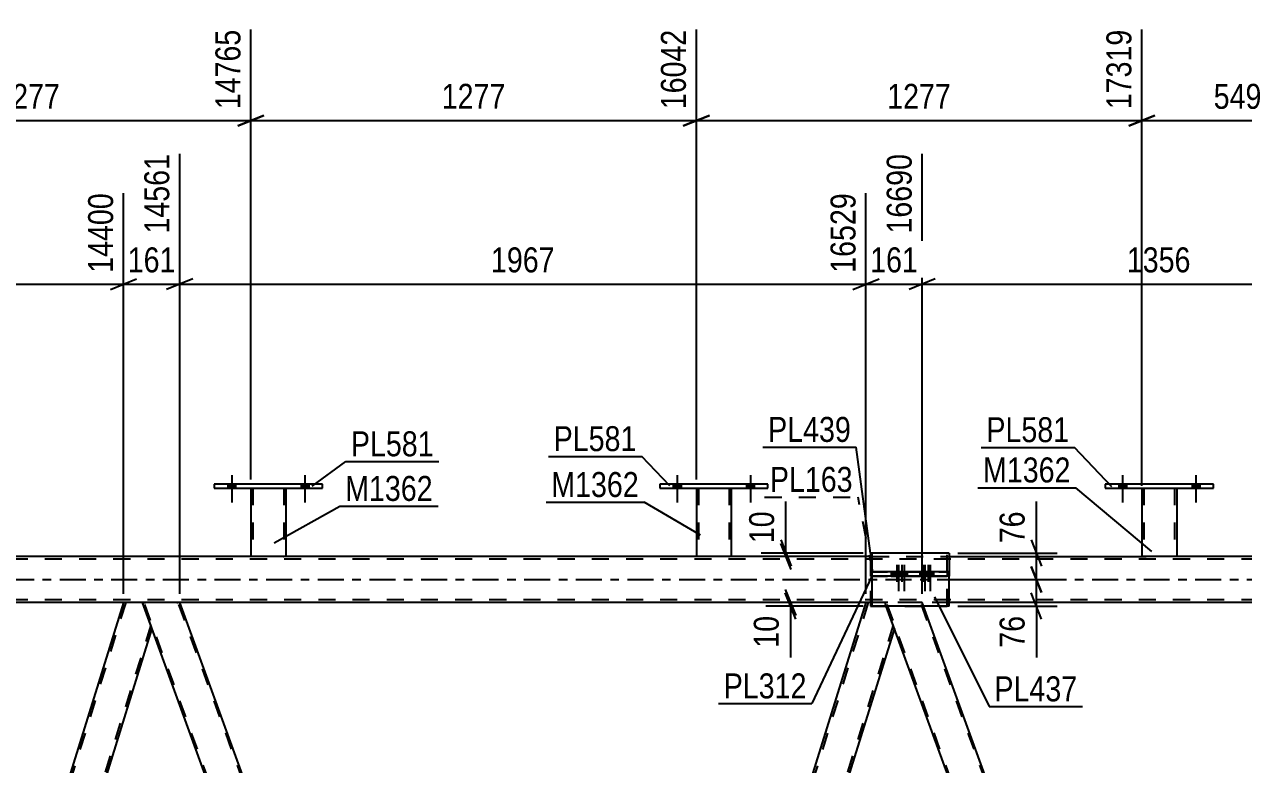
# Model space of a CAD drawing. Header units: millimetres. Extents: x 0 to 841, y 0 to 594.
# Drawn here: x 618.4 to 758.2, y 417.8 to 502.7 of the extents above; entities that cross this region are included whole.
import ezdxf

# ---------------------------------------------------------------- set-up
doc = ezdxf.new("R2010")
doc.units = ezdxf.units.MM
doc.linetypes.add('DXK_LINE_DOT2', pattern=[3.9198, 1.9599, -1.9599])
doc.linetypes.add('DXK_LINE_DOT3', pattern=[5.9187, 2.979, -0.9799, 0.9799, -0.9799])
doc.styles.add('Arial Narrow', font='ARIALN.TTF', dxfattribs={"height": 0.2})

# ---------------------------------------------------------------- blocks, each defined once
blk = doc.blocks.new('Bolt-318888822-3679 - 3653')
at = {"color": 1, "linetype": 'DXK_LINE_DOT2'}
for p, q in [((718.38, 440.68), (718.38, 437.68)), ((718.98, 440.68), (718.98, 437.68)), ((721.4, 440.68), (721.4, 437.68)), ((722, 440.68), (722, 437.68)), ((718.02, 439.88), (718.02, 439.4)), ((718.62, 439.88), (718.62, 439.4)), ((718.74, 439.88), (718.74, 439.4)), ((719.34, 439.88), (719.34, 439.4)), ((721.04, 439.88), (721.04, 439.4)), ((721.64, 439.88), (721.64, 439.4)), ((721.76, 439.88), (721.76, 439.4)), ((722.36, 439.88), (722.36, 439.4))]:
    blk.add_line(p, q, dxfattribs=at)
blk = doc.blocks.new('Part-318888822-3694 - 3653')
at = {"color": 2, "linetype": 'Continuous'}
for p, q in [((715.55, 439.4), (715.55, 439.88)), ((724.4, 439.88), (715.55, 439.88)), ((724.4, 439.4), (715.55, 439.4)), ((718.02, 439.4), (718.02, 439.88)), ((724.4, 439.4), (724.4, 439.88))]:
    blk.add_line(p, q, dxfattribs=at)
blk = doc.blocks.new('Part-318888822-3678 - 3653')
at = {"color": 7, "linetype": 'DXK_LINE_DOT2'}
for p, q in [((715.38, 439.88), (724.16, 439.88)), ((717.76, 439.88), (715.38, 439.88)), ((715.38, 439.88), (715.38, 439.4)), ((715.38, 439.4), (724.16, 439.4)), ((715.38, 439.4), (717.76, 439.4)), ((724.16, 439.88), (717.76, 439.88)), ((717.76, 439.88), (717.76, 439.4)), ((717.76, 439.4), (724.16, 439.4)), ((724.16, 439.88), (724.16, 439.88)), ((724.16, 439.88), (724.16, 439.4))]:
    blk.add_line(p, q, dxfattribs=at)
blk = doc.blocks.new('Part-318888822-3714 - 3653')
at = {"color": 7, "linetype": 'DXK_LINE_DOT2'}
for p, q in [((775.54, 441.32), (527.71, 441.32)), ((644.81, 441.64), (644.81, 441.64)), ((644.81, 441.64), (644.81, 441.64)), ((647.85, 441.64), (647.85, 441.64)), ((647.85, 441.64), (647.85, 441.64)), ((695.89, 441.64), (695.89, 441.64)), ((695.89, 441.64), (695.89, 441.64)), ((698.93, 441.64), (698.93, 441.64)), ((698.93, 441.64), (698.93, 441.64)), ((715.55, 441.64), (724.4, 441.64)), ((746.97, 441.64), (746.97, 441.64)), ((746.97, 441.64), (746.97, 441.64)), ((750.01, 441.64), (750.01, 441.64)), ((750.01, 441.64), (750.01, 441.64)), ((775.54, 436.68), (527.71, 436.68)), ((724.4, 436.36), (715.55, 436.36))]:
    blk.add_line(p, q, dxfattribs=at)
at = {"color": 2, "linetype": 'Continuous'}
for p, q in [((644.81, 441.64), (596.77, 441.64)), ((647.85, 441.64), (644.81, 441.64)), ((695.89, 441.64), (647.85, 441.64)), ((698.93, 441.64), (695.89, 441.64)), ((715.55, 441.64), (698.93, 441.64)), ((724.4, 441.64), (746.97, 441.64)), ((750.01, 441.64), (746.97, 441.64)), ((768.92, 441.64), (750.01, 441.64)), ((715.55, 436.36), (527.71, 436.36)), ((775.54, 436.36), (724.4, 436.36))]:
    blk.add_line(p, q, dxfattribs=at)
at = {"color": 7, "linetype": 'DXK_LINE_DOT3'}
blk.add_line((527.71, 439), (775.54, 439), dxfattribs=at)
blk = doc.blocks.new('Part-318888822-3808 - 3653')
at = {"color": 2, "linetype": 'Continuous'}
for p, q in [((691.21, 449.96), (691.21, 449.48)), ((703.61, 449.96), (691.21, 449.96)), ((691.21, 449.48), (703.61, 449.48)), ((703.61, 449.48), (703.61, 449.96))]:
    blk.add_line(p, q, dxfattribs=at)
blk = doc.blocks.new('Bolt-318888822-3892 - 3653')
at = {"linetype": 'Continuous'}
for points in [[(743.85, 449.48), (744.73, 449.48), (744.73, 449.96), (743.85, 449.96)], [(752.25, 449.48), (753.13, 449.48), (753.13, 449.96), (752.25, 449.96)]]:
    blk.add_hatch(color=1, dxfattribs=at).paths.add_polyline_path(points)
at = {"color": 1, "linetype": 'Continuous'}
for p, q in [((744.29, 450.96), (744.29, 447.84)), ((752.69, 450.96), (752.69, 447.84)), ((743.85, 449.96), (743.85, 449.48)), ((744.73, 449.96), (744.73, 449.48)), ((752.25, 449.96), (752.25, 449.48)), ((753.13, 449.96), (753.13, 449.48))]:
    blk.add_line(p, q, dxfattribs=at)
blk = doc.blocks.new('Part-318888822-3851 - 3653')
at = {"color": 2, "linetype": 'Continuous'}
for p, q in [((644.33, 449.48), (644.33, 441.64)), ((648.33, 449.48), (648.33, 441.64)), ((647.85, 441.64), (644.81, 441.64))]:
    blk.add_line(p, q, dxfattribs=at)
at = {"color": 7, "linetype": 'DXK_LINE_DOT2'}
for p, q in [((644.33, 449.48), (648.33, 449.48)), ((644.33, 449.48), (644.33, 449.48)), ((644.33, 449.48), (644.33, 449.48)), ((644.57, 449.48), (644.57, 441.64)), ((648.09, 449.48), (648.09, 441.64)), ((648.33, 449.48), (648.33, 449.48)), ((648.33, 449.48), (648.33, 449.48)), ((644.81, 441.64), (644.33, 441.64)), ((648.03, 441.64), (647.85, 441.64)), ((648.33, 441.64), (647.85, 441.64)), ((648.07, 441.64), (648.09, 441.64))]:
    blk.add_line(p, q, dxfattribs=at)
blk = doc.blocks.new('Part-318888822-3846 - 3653')
at = {"color": 2, "linetype": 'Continuous'}
for p, q in [((640.13, 449.96), (640.13, 449.48)), ((652.53, 449.96), (640.13, 449.96)), ((640.13, 449.48), (652.53, 449.48)), ((652.53, 449.48), (652.53, 449.96))]:
    blk.add_line(p, q, dxfattribs=at)
blk = doc.blocks.new('Part-318888822-3803 - 3653')
at = {"color": 2, "linetype": 'Continuous'}
for p, q in [((746.49, 449.48), (746.49, 441.64)), ((750.49, 449.48), (750.49, 441.64)), ((750.01, 441.64), (746.97, 441.64))]:
    blk.add_line(p, q, dxfattribs=at)
at = {"color": 7, "linetype": 'DXK_LINE_DOT2'}
for p, q in [((746.49, 449.48), (750.49, 449.48)), ((746.49, 449.48), (746.49, 449.48)), ((746.49, 449.48), (746.49, 449.48)), ((746.73, 449.48), (746.73, 441.64)), ((750.25, 449.48), (750.25, 441.64)), ((750.49, 449.48), (750.49, 449.48)), ((750.49, 449.48), (750.49, 449.48)), ((746.97, 441.64), (746.49, 441.64)), ((750.19, 441.64), (750.01, 441.64)), ((750.49, 441.64), (750.01, 441.64)), ((750.23, 441.64), (750.25, 441.64))]:
    blk.add_line(p, q, dxfattribs=at)
blk = doc.blocks.new('Part-318888822-3836 - 3653')
at = {"color": 2, "linetype": 'Continuous'}
for p, q in [((724.16, 442.04), (715.38, 442.04)), ((715.38, 442.04), (715.38, 441.64)), ((724.16, 442.04), (724.16, 442.04))]:
    blk.add_line(p, q, dxfattribs=at)
at = {"color": 7, "linetype": 'DXK_LINE_DOT2'}
for p, q in [((724.16, 435.96), (724.16, 442.04)), ((715.38, 441.64), (715.38, 435.96)), ((715.38, 435.96), (724.16, 435.96))]:
    blk.add_line(p, q, dxfattribs=at)
blk = doc.blocks.new('Part-318888822-3841 - 3653')
at = {"color": 2, "linetype": 'Continuous'}
for p, q in [((695.41, 449.48), (695.41, 441.64)), ((699.41, 449.48), (699.41, 441.64)), ((698.93, 441.64), (695.89, 441.64))]:
    blk.add_line(p, q, dxfattribs=at)
at = {"color": 7, "linetype": 'DXK_LINE_DOT2'}
for p, q in [((695.41, 449.48), (699.41, 449.48)), ((695.41, 449.48), (695.41, 449.48)), ((695.41, 449.48), (695.41, 449.48)), ((695.65, 449.48), (695.65, 441.64)), ((699.17, 449.48), (699.17, 441.64)), ((699.41, 449.48), (699.41, 449.48)), ((699.41, 449.48), (699.41, 449.48)), ((695.89, 441.64), (695.41, 441.64)), ((699.11, 441.64), (698.93, 441.64)), ((699.41, 441.64), (698.93, 441.64)), ((699.15, 441.64), (699.17, 441.64))]:
    blk.add_line(p, q, dxfattribs=at)
blk = doc.blocks.new('Bolt-318888822-3888 - 3653')
at = {"linetype": 'Continuous'}
for points in [[(641.69, 449.48), (642.57, 449.48), (642.57, 449.96), (641.69, 449.96)], [(650.09, 449.48), (650.97, 449.48), (650.97, 449.96), (650.09, 449.96)]]:
    blk.add_hatch(color=1, dxfattribs=at).paths.add_polyline_path(points)
at = {"color": 1, "linetype": 'Continuous'}
for p, q in [((642.13, 450.96), (642.13, 447.84)), ((650.53, 450.96), (650.53, 447.84)), ((641.69, 449.96), (641.69, 449.48)), ((642.57, 449.96), (642.57, 449.48)), ((650.09, 449.96), (650.09, 449.48)), ((650.97, 449.96), (650.97, 449.48))]:
    blk.add_line(p, q, dxfattribs=at)
blk = doc.blocks.new('Bolt-318888822-3891 - 3653')
at = {"linetype": 'Continuous'}
for points in [[(743.85, 449.48), (744.73, 449.48), (744.73, 449.96), (743.85, 449.96)], [(752.25, 449.48), (753.13, 449.48), (753.13, 449.96), (752.25, 449.96)]]:
    blk.add_hatch(color=1, dxfattribs=at).paths.add_polyline_path(points)
at = {"color": 1, "linetype": 'Continuous'}
for p, q in [((744.29, 450.96), (744.29, 447.84)), ((752.69, 450.96), (752.69, 447.84)), ((743.85, 449.96), (743.85, 449.48)), ((744.73, 449.96), (744.73, 449.48)), ((752.25, 449.96), (752.25, 449.48)), ((753.13, 449.96), (753.13, 449.48))]:
    blk.add_line(p, q, dxfattribs=at)
blk = doc.blocks.new('Bolt-318888822-3897 - 3653')
at = {"linetype": 'Continuous'}
for points in [[(692.77, 449.48), (693.65, 449.48), (693.65, 449.96), (692.77, 449.96)], [(701.17, 449.48), (702.05, 449.48), (702.05, 449.96), (701.17, 449.96)]]:
    blk.add_hatch(color=1, dxfattribs=at).paths.add_polyline_path(points)
at = {"color": 1, "linetype": 'Continuous'}
for p, q in [((693.21, 450.96), (693.21, 447.84)), ((701.61, 450.96), (701.61, 447.84)), ((692.77, 449.96), (692.77, 449.48)), ((693.65, 449.96), (693.65, 449.48)), ((701.17, 449.96), (701.17, 449.48)), ((702.05, 449.96), (702.05, 449.48))]:
    blk.add_line(p, q, dxfattribs=at)
blk = doc.blocks.new('Bolt-318888822-3898 - 3653')
at = {"linetype": 'Continuous'}
for points in [[(692.77, 449.48), (693.65, 449.48), (693.65, 449.96), (692.77, 449.96)], [(701.17, 449.48), (702.05, 449.48), (702.05, 449.96), (701.17, 449.96)]]:
    blk.add_hatch(color=1, dxfattribs=at).paths.add_polyline_path(points)
at = {"color": 1, "linetype": 'Continuous'}
for p, q in [((693.21, 450.96), (693.21, 447.84)), ((701.61, 450.96), (701.61, 447.84)), ((692.77, 449.96), (692.77, 449.48)), ((693.65, 449.96), (693.65, 449.48)), ((701.17, 449.96), (701.17, 449.48)), ((702.05, 449.96), (702.05, 449.48))]:
    blk.add_line(p, q, dxfattribs=at)
blk = doc.blocks.new('Bolt-318888822-3899 - 3653')
at = {"linetype": 'Continuous'}
for points in [[(641.69, 449.48), (642.57, 449.48), (642.57, 449.96), (641.69, 449.96)], [(650.09, 449.48), (650.97, 449.48), (650.97, 449.96), (650.09, 449.96)]]:
    blk.add_hatch(color=1, dxfattribs=at).paths.add_polyline_path(points)
at = {"color": 1, "linetype": 'Continuous'}
for p, q in [((642.13, 450.96), (642.13, 447.84)), ((650.53, 450.96), (650.53, 447.84)), ((641.69, 449.96), (641.69, 449.48)), ((642.57, 449.96), (642.57, 449.48)), ((650.09, 449.96), (650.09, 449.48)), ((650.97, 449.96), (650.97, 449.48))]:
    blk.add_line(p, q, dxfattribs=at)
blk = doc.blocks.new('Part-318888822-3924 - 3653')
at = {"color": 7, "linetype": 'DXK_LINE_DOT2'}
for p, q in [((715.12, 436.36), (678.7, 319.52)), ((715.37, 436.36), (714.86, 436.36)), ((717.05, 436.36), (715.55, 436.36)), ((717.19, 435.96), (717.05, 436.36)), ((717.99, 433.76), (681.42, 316.42)), ((718.11, 433.44), (718.13, 433.39)), ((718.13, 433.39), (718.11, 433.44)), ((678.98, 321.24), (678.56, 319.89)), ((683.17, 321.24), (681.67, 316.42)), ((679.82, 316.42), (678.56, 319.89)), ((681.67, 316.42), (679.82, 316.42))]:
    blk.add_line(p, q, dxfattribs=at)
at = {"color": 2, "linetype": 'Continuous'}
for p, q in [((714.86, 436.36), (678.98, 321.24)), ((715.55, 436.36), (715.37, 436.36)), ((718.11, 433.44), (717.19, 435.96)), ((718.13, 433.39), (683.17, 321.24))]:
    blk.add_line(p, q, dxfattribs=at)
blk = doc.blocks.new('Part-318888822-3934 - 3653')
at = {"color": 7, "linetype": 'DXK_LINE_DOT2'}
for p, q in [((721.3, 436.36), (717.05, 436.36)), ((718.11, 433.44), (717.05, 436.36)), ((760.87, 316.42), (717.22, 436.36)), ((764.79, 316.42), (721.13, 436.36)), ((721.45, 435.96), (721.3, 436.36)), ((764.96, 316.42), (760.7, 316.42))]:
    blk.add_line(p, q, dxfattribs=at)
at = {"color": 2, "linetype": 'Continuous'}
for p, q in [((764.96, 316.42), (721.45, 435.96)), ((760.7, 316.42), (718.11, 433.44))]:
    blk.add_line(p, q, dxfattribs=at)
blk = doc.blocks.new('Part-318888822-4201 - 3653')
at = {"color": 2, "linetype": 'Continuous'}
for p, q in [((724.4, 442.04), (715.55, 442.04)), ((715.55, 442.04), (715.55, 435.96)), ((724.4, 442.04), (724.4, 439.88)), ((724.4, 435.96), (724.4, 439.4)), ((724.4, 435.96), (715.55, 435.96))]:
    blk.add_line(p, q, dxfattribs=at)
at = {"color": 7, "linetype": 'DXK_LINE_DOT2'}
blk.add_line((724.4, 439.88), (724.4, 439.4), dxfattribs=at)
blk = doc.blocks.new('Part-318888822-3983 - 3653')
at = {"color": 2, "linetype": 'Continuous'}
for p, q in [((629.73, 436.36), (593.43, 319.89)), ((631.91, 436.36), (630.23, 436.36)), ((632.98, 433.44), (631.91, 436.36)), ((632.99, 433.39), (596.53, 316.42)), ((594.69, 316.42), (593.44, 319.84))]:
    blk.add_line(p, q, dxfattribs=at)
at = {"color": 7, "linetype": 'DXK_LINE_DOT2'}
for p, q in [((629.98, 436.36), (593.56, 319.52)), ((630.23, 436.36), (629.73, 436.36)), ((632.86, 433.76), (596.28, 316.42)), ((632.99, 433.39), (632.98, 433.44)), ((632.99, 433.39), (632.98, 433.44)), ((593.43, 319.89), (593.44, 319.84)), ((596.53, 316.42), (594.69, 316.42))]:
    blk.add_line(p, q, dxfattribs=at)
blk = doc.blocks.new('Part-318888822-4097 - 3653')
at = {"color": 7, "linetype": 'DXK_LINE_DOT2'}
for p, q in [((631.94, 436.36), (631.91, 436.36)), ((631.91, 436.36), (632.25, 436.36)), ((632.98, 433.44), (631.91, 436.36)), ((675.74, 316.42), (632.08, 436.36)), ((636.17, 436.36), (635.83, 436.36)), ((635.83, 436.36), (636, 436.36)), ((679.65, 316.42), (636, 436.36)), ((675.57, 316.42), (673.81, 321.24)), ((679.82, 316.42), (678.07, 321.24)), ((679.82, 316.42), (675.57, 316.42))]:
    blk.add_line(p, q, dxfattribs=at)
at = {"color": 2, "linetype": 'Continuous'}
for p, q in [((635.83, 436.36), (632.25, 436.36)), ((678.07, 321.24), (636.17, 436.36)), ((673.81, 321.24), (632.98, 433.44))]:
    blk.add_line(p, q, dxfattribs=at)
blk = doc.blocks.new('Bolt-318888822-4202 - 3653')
at = {"linetype": 'Continuous'}
for points in [[(718.96, 439.88), (718.24, 439.88), (718.24, 439.4), (718.96, 439.4)], [(719.58, 439.88), (718.86, 439.88), (718.86, 439.4), (719.58, 439.4)], [(721.97, 439.88), (721.25, 439.88), (721.25, 439.4), (721.97, 439.4)], [(722.59, 439.88), (721.87, 439.88), (721.87, 439.4), (722.59, 439.4)]]:
    blk.add_hatch(color=1, dxfattribs=at).paths.add_polyline_path(points)
at = {"color": 1, "linetype": 'Continuous'}
for p, q in [((718.6, 440.68), (718.6, 437.68)), ((719.22, 440.68), (719.22, 437.68)), ((721.61, 440.68), (721.61, 437.68)), ((722.23, 440.68), (722.23, 437.68)), ((718.24, 439.88), (718.24, 439.4)), ((718.86, 439.88), (718.86, 439.4)), ((718.96, 439.88), (718.96, 439.4)), ((719.58, 439.88), (719.58, 439.4)), ((721.25, 439.88), (721.25, 439.4)), ((721.87, 439.88), (721.87, 439.4)), ((721.97, 439.88), (721.97, 439.4)), ((722.59, 439.88), (722.59, 439.4))]:
    blk.add_line(p, q, dxfattribs=at)
blk = doc.blocks.new('Part-318888822-4207 - 3653')
at = {"color": 2, "linetype": 'Continuous'}
for p, q in [((742.29, 449.96), (742.29, 449.48)), ((754.69, 449.96), (742.29, 449.96)), ((742.29, 449.48), (754.69, 449.48)), ((754.69, 449.48), (754.69, 449.96))]:
    blk.add_line(p, q, dxfattribs=at)
blk = doc.blocks.new('StraightDimension-318888822-14108 - 3653')
at = {"color": 7, "linetype": 'Continuous'}
for p, q in [((721.3, 437.36), (721.3, 487.83)), ((775.54, 442.64), (775.54, 483.33)), ((722.8, 473.49), (719.8, 472.29)), ((721.3, 472.89), (775.54, 472.89)), ((774.04, 472.29), (777.04, 473.49))]:
    blk.add_line(p, q, dxfattribs=at)
at = {"color": 0}
blk.add_wipeout([(752.68, 473.64), (752.68, 477.84), (744.17, 477.84), (744.17, 473.64)], dxfattribs=at)
at = {"color": 3, "style": 'Arial Narrow'}
blk.add_text('1356', height=2.863, dxfattribs=at).set_placement((744.77, 474.24))
at = {"color": 0, "linetype": 'Continuous'}
blk.add_wipeout([(774.94, 483.93), (770.74, 483.93), (770.74, 473.59), (774.94, 473.59)], dxfattribs=at)
at = {"color": 3, "linetype": 'Continuous', "style": 'Arial Narrow'}
blk.add_text('18046', height=2.863, rotation=90.0002, dxfattribs=at).set_placement((774.34, 474.19))
blk = doc.blocks.new('StraightDimension-318888822-14111 - 3653')
at = {"color": 7, "linetype": 'Continuous'}
for p, q in [((636.17, 437.36), (636.17, 487.83)), ((629.73, 437.36), (629.73, 483.33)), ((628.23, 472.29), (631.23, 473.49)), ((629.73, 472.89), (636.17, 472.89)), ((637.67, 473.49), (634.67, 472.29))]:
    blk.add_line(p, q, dxfattribs=at)
at = {"color": 0}
blk.add_wipeout([(636.29, 473.64), (636.29, 477.84), (629.61, 477.84), (629.61, 473.64)], dxfattribs=at)
at = {"color": 3, "style": 'Arial Narrow'}
blk.add_text('161', height=2.863, dxfattribs=at).set_placement((630.21, 474.24))
at = {"color": 0, "linetype": 'Continuous'}
blk.add_wipeout([(635.57, 488.43), (631.37, 488.43), (631.37, 478.09), (635.57, 478.09)], dxfattribs=at)
at = {"color": 3, "linetype": 'Continuous', "style": 'Arial Narrow'}
blk.add_text('14561', height=2.863, rotation=90.0002, dxfattribs=at).set_placement((634.97, 478.69))
blk = doc.blocks.new('StraightDimension-318888822-14578 - 3653')
at = {"color": 7, "linetype": 'Continuous'}
for p, q in [((695.41, 450.48), (695.41, 502.09)), ((746.49, 449.76), (746.49, 502.09)), ((696.91, 492.25), (693.91, 491.05)), ((744.99, 491.05), (747.99, 492.25)), ((695.41, 491.65), (746.49, 491.65))]:
    blk.add_line(p, q, dxfattribs=at)
at = {"color": 0}
blk.add_wipeout([(725.2, 492.4), (725.2, 496.6), (716.69, 496.6), (716.69, 492.4)], dxfattribs=at)
at = {"color": 3, "style": 'Arial Narrow'}
blk.add_text('1277', height=2.863, dxfattribs=at).set_placement((717.29, 493))
at = {"color": 0, "linetype": 'Continuous'}
blk.add_wipeout([(745.89, 502.69), (741.69, 502.69), (741.69, 492.35), (745.89, 492.35)], dxfattribs=at)
at = {"color": 3, "linetype": 'Continuous', "style": 'Arial Narrow'}
blk.add_text('17319', height=2.863, rotation=90.0002, dxfattribs=at).set_placement((745.29, 492.95))
blk = doc.blocks.new('StraightDimension-318888822-26781 - 3653')
at = {"color": 7, "linetype": 'Continuous'}
for p, q in [((734.4, 442.04), (734.4, 447.95)), ((734.4, 442.04), (734.4, 447.95)), ((733.8, 443.54), (735, 440.54)), ((725.4, 442.04), (736.8, 442.04)), ((734.4, 439), (734.4, 442.04)), ((735, 437.5), (733.8, 440.5)), ((725.4, 439), (736.8, 439))]:
    blk.add_line(p, q, dxfattribs=at)
at = {"color": 0}
blk.add_wipeout([(733.65, 447.42), (729.45, 447.42), (729.45, 442.56), (733.65, 442.56)], dxfattribs=at)
at = {"color": 3, "style": 'Arial Narrow'}
blk.add_text('76', height=2.863, rotation=90.0002, dxfattribs=at).set_placement((733.05, 443.16))
blk = doc.blocks.new('StraightDimension-318888822-14109 - 3653')
at = {"color": 7, "linetype": 'Continuous'}
for p, q in [((721.3, 437.36), (721.3, 487.83)), ((714.86, 437.36), (714.86, 483.33)), ((713.36, 472.29), (716.36, 473.49)), ((714.86, 472.89), (721.3, 472.89)), ((722.8, 473.49), (719.8, 472.29))]:
    blk.add_line(p, q, dxfattribs=at)
at = {"color": 0}
blk.add_wipeout([(721.43, 473.64), (721.43, 477.84), (714.74, 477.84), (714.74, 473.64)], dxfattribs=at)
at = {"color": 3, "style": 'Arial Narrow'}
blk.add_text('161', height=2.863, dxfattribs=at).set_placement((715.34, 474.24))
at = {"color": 0, "linetype": 'Continuous'}
blk.add_wipeout([(720.7, 488.43), (716.5, 488.43), (716.5, 478.09), (720.7, 478.09)], dxfattribs=at)
at = {"color": 3, "linetype": 'Continuous', "style": 'Arial Narrow'}
blk.add_text('16690', height=2.863, rotation=90.0002, dxfattribs=at).set_placement((720.1, 478.69))
blk = doc.blocks.new('StraightDimension-318888822-14580 - 3653')
at = {"color": 7, "linetype": 'Continuous'}
for p, q in [((593.25, 450.48), (593.25, 502.09)), ((644.33, 450.48), (644.33, 502.09)), ((594.75, 492.25), (591.75, 491.05)), ((642.83, 491.05), (645.83, 492.25)), ((593.25, 491.65), (644.33, 491.65))]:
    blk.add_line(p, q, dxfattribs=at)
at = {"color": 0}
blk.add_wipeout([(623.04, 492.4), (623.04, 496.6), (614.53, 496.6), (614.53, 492.4)], dxfattribs=at)
at = {"color": 3, "style": 'Arial Narrow'}
blk.add_text('1277', height=2.863, dxfattribs=at).set_placement((615.13, 493))
at = {"color": 0, "linetype": 'Continuous'}
blk.add_wipeout([(643.73, 502.69), (639.53, 502.69), (639.53, 492.35), (643.73, 492.35)], dxfattribs=at)
at = {"color": 3, "linetype": 'Continuous', "style": 'Arial Narrow'}
blk.add_text('14765', height=2.863, rotation=90.0002, dxfattribs=at).set_placement((643.13, 492.95))
blk = doc.blocks.new('StraightDimension-318888822-26782 - 3653')
at = {"color": 7, "linetype": 'Continuous'}
for p, q in [((733.8, 440.5), (735, 437.5)), ((725.4, 439), (736.8, 439)), ((734.4, 435.96), (734.4, 439)), ((735, 434.46), (733.8, 437.46)), ((725.4, 435.96), (736.8, 435.96)), ((734.4, 435.96), (734.4, 430.05)), ((734.4, 435.96), (734.4, 430.05))]:
    blk.add_line(p, q, dxfattribs=at)
at = {"color": 0}
blk.add_wipeout([(733.65, 435.43), (729.45, 435.43), (729.45, 430.58), (733.65, 430.58)], dxfattribs=at)
at = {"color": 3, "style": 'Arial Narrow'}
blk.add_text('76', height=2.863, rotation=90.0002, dxfattribs=at).set_placement((733.05, 431.18))
blk = doc.blocks.new('StraightDimension-318888822-26721 - 3653')
at = {"color": 7, "linetype": 'Continuous'}
for p, q in [((705.61, 437.86), (706.81, 434.86)), ((714.55, 436.36), (703.36, 436.36)), ((706.81, 434.46), (705.61, 437.46)), ((706.21, 435.96), (706.21, 436.36)), ((714.55, 435.96), (703.36, 435.96)), ((706.21, 435.96), (706.21, 430.06)), ((706.21, 435.96), (706.21, 430.06))]:
    blk.add_line(p, q, dxfattribs=at)
at = {"color": 0}
blk.add_wipeout([(705.46, 435.44), (701.26, 435.44), (701.26, 430.58), (705.46, 430.58)], dxfattribs=at)
at = {"color": 3, "style": 'Arial Narrow'}
blk.add_text('10', height=2.863, rotation=90.0002, dxfattribs=at).set_placement((704.86, 431.18))
blk = doc.blocks.new('StraightDimension-318888822-14110 - 3653')
at = {"color": 7, "linetype": 'Continuous'}
for p, q in [((636.17, 437.36), (636.17, 487.83)), ((714.86, 437.36), (714.86, 483.33)), ((637.67, 473.49), (634.67, 472.29)), ((636.17, 472.89), (714.86, 472.89)), ((713.36, 472.29), (716.36, 473.49))]:
    blk.add_line(p, q, dxfattribs=at)
at = {"color": 0}
blk.add_wipeout([(679.77, 473.64), (679.77, 477.84), (671.26, 477.84), (671.26, 473.64)], dxfattribs=at)
at = {"color": 3, "style": 'Arial Narrow'}
blk.add_text('1967', height=2.863, dxfattribs=at).set_placement((671.86, 474.24))
at = {"color": 0, "linetype": 'Continuous'}
blk.add_wipeout([(714.26, 483.93), (710.06, 483.93), (710.06, 473.59), (714.26, 473.59)], dxfattribs=at)
at = {"color": 3, "linetype": 'Continuous', "style": 'Arial Narrow'}
blk.add_text('16529', height=2.863, rotation=90.0002, dxfattribs=at).set_placement((713.66, 474.19))
blk = doc.blocks.new('StraightDimension-318888822-14112 - 3653')
at = {"color": 7, "linetype": 'Continuous'}
for p, q in [((551.04, 437.36), (551.04, 487.83)), ((629.73, 437.36), (629.73, 483.33)), ((552.54, 473.49), (549.54, 472.29)), ((551.04, 472.89), (629.73, 472.89)), ((628.23, 472.29), (631.23, 473.49))]:
    blk.add_line(p, q, dxfattribs=at)
at = {"color": 0}
blk.add_wipeout([(594.64, 473.64), (594.64, 477.84), (586.13, 477.84), (586.13, 473.64)], dxfattribs=at)
at = {"color": 3, "style": 'Arial Narrow'}
blk.add_text('1967', height=2.863, dxfattribs=at).set_placement((586.73, 474.24))
at = {"color": 0, "linetype": 'Continuous'}
blk.add_wipeout([(629.13, 483.93), (624.93, 483.93), (624.93, 473.59), (629.13, 473.59)], dxfattribs=at)
at = {"color": 3, "linetype": 'Continuous', "style": 'Arial Narrow'}
blk.add_text('14400', height=2.863, rotation=90.0002, dxfattribs=at).set_placement((628.53, 474.19))
blk = doc.blocks.new('StraightDimension-318888822-14577 - 3653')
at = {"color": 7, "linetype": 'Continuous'}
for p, q in [((746.49, 449.76), (746.49, 502.09)), ((768.47, 451.44), (768.47, 502.09)), ((747.99, 492.25), (744.99, 491.05)), ((766.97, 491.05), (769.97, 492.25)), ((746.49, 491.65), (768.47, 491.65))]:
    blk.add_line(p, q, dxfattribs=at)
at = {"color": 0}
blk.add_wipeout([(760.82, 492.4), (760.82, 496.6), (754.13, 496.6), (754.13, 492.4)], dxfattribs=at)
at = {"color": 3, "style": 'Arial Narrow'}
blk.add_text('549', height=2.863, dxfattribs=at).set_placement((754.73, 493))
at = {"color": 0, "linetype": 'Continuous'}
blk.add_wipeout([(767.87, 502.69), (763.67, 502.69), (763.67, 492.35), (767.87, 492.35)], dxfattribs=at)
at = {"color": 3, "linetype": 'Continuous', "style": 'Arial Narrow'}
blk.add_text('17869', height=2.863, rotation=90.0002, dxfattribs=at).set_placement((767.27, 492.95))
blk = doc.blocks.new('StraightDimension-318888822-14579 - 3653')
at = {"color": 7, "linetype": 'Continuous'}
for p, q in [((644.33, 450.48), (644.33, 502.09)), ((695.41, 450.48), (695.41, 502.09)), ((645.83, 492.25), (642.83, 491.05)), ((693.91, 491.05), (696.91, 492.25)), ((644.33, 491.65), (695.41, 491.65))]:
    blk.add_line(p, q, dxfattribs=at)
at = {"color": 0}
blk.add_wipeout([(674.12, 492.4), (674.12, 496.6), (665.61, 496.6), (665.61, 492.4)], dxfattribs=at)
at = {"color": 3, "style": 'Arial Narrow'}
blk.add_text('1277', height=2.863, dxfattribs=at).set_placement((666.21, 493))
at = {"color": 0, "linetype": 'Continuous'}
blk.add_wipeout([(694.81, 502.69), (690.61, 502.69), (690.61, 492.35), (694.81, 492.35)], dxfattribs=at)
at = {"color": 3, "linetype": 'Continuous', "style": 'Arial Narrow'}
blk.add_text('16042', height=2.863, rotation=90.0002, dxfattribs=at).set_placement((694.21, 492.95))
blk = doc.blocks.new('StraightDimension-318888822-26758 - 3653')
at = {"color": 7, "linetype": 'Continuous'}
for p, q in [((705.68, 442.04), (705.68, 447.95)), ((705.68, 442.04), (705.68, 447.95)), ((705.08, 443.54), (706.28, 440.54)), ((714.55, 442.04), (702.83, 442.04)), ((706.28, 440.14), (705.08, 443.14)), ((705.68, 441.64), (705.68, 442.04)), ((714.55, 441.64), (702.83, 441.64))]:
    blk.add_line(p, q, dxfattribs=at)
at = {"color": 0}
blk.add_wipeout([(704.93, 447.42), (700.73, 447.42), (700.73, 442.57), (704.93, 442.57)], dxfattribs=at)
at = {"color": 3, "style": 'Arial Narrow'}
blk.add_text('10', height=2.863, rotation=90.0002, dxfattribs=at).set_placement((704.33, 443.17))
blk = doc.blocks.new('Mark-318888822-3842 - 3653')
at = {"color": 0}
blk.add_wipeout([(665.3, 453.14), (665.3, 456.14), (655.8, 456.14), (655.8, 453.14)], dxfattribs=at)
blk.add_wipeout([(665.3, 453.14), (665.3, 456.14), (655.8, 456.14), (655.8, 453.14)], dxfattribs=at)
at = {"color": 30, "linetype": 'Continuous'}
for p, q in [((651.36, 449.72), (655.2, 452.54)), ((655.2, 452.54), (665.9, 452.54))]:
    blk.add_line(p, q, dxfattribs=at)
at = {"color": 3, "style": 'Arial Narrow'}
blk.add_text('PL581', height=2.863, dxfattribs=at).set_placement((655.8, 453.14))
blk = doc.blocks.new('Mark-318888822-3690 - 3653')
at = {"color": 0}
blk.add_wipeout([(708.06, 425.37), (708.06, 428.37), (698.55, 428.37), (698.55, 425.37)], dxfattribs=at)
blk.add_wipeout([(708.06, 425.37), (708.06, 428.37), (698.55, 428.37), (698.55, 425.37)], dxfattribs=at)
at = {"color": 30, "linetype": 'Continuous'}
for p in [(715.55, 439.4), (697.95, 424.77)]:
    blk.add_line(p, (708.66, 424.77), dxfattribs=at)
at = {"color": 3, "style": 'Arial Narrow'}
blk.add_text('PL312', height=2.863, dxfattribs=at).set_placement((698.55, 425.37))
blk = doc.blocks.new('Mark-318888822-3674 - 3653')
at = {"color": 0}
blk.add_wipeout([(713.35, 449.06), (713.35, 452.06), (703.84, 452.06), (703.84, 449.06)], dxfattribs=at)
blk.add_wipeout([(713.35, 449.06), (713.35, 452.06), (703.84, 452.06), (703.84, 449.06)], dxfattribs=at)
at = {"color": 30, "linetype": 'DXK_LINE_DOT2'}
for p in [(703.24, 448.46), (715.65, 439.88)]:
    blk.add_line(p, (713.95, 448.46), dxfattribs=at)
at = {"color": 3, "style": 'Arial Narrow'}
blk.add_text('PL163', height=2.863, dxfattribs=at).set_placement((703.84, 449.06))
blk = doc.blocks.new('Mark-318888822-3837 - 3653')
at = {"color": 0}
blk.add_wipeout([(688.82, 448.47), (688.82, 451.47), (678.77, 451.47), (678.77, 448.47)], dxfattribs=at)
blk.add_wipeout([(688.82, 448.47), (688.82, 451.47), (678.77, 451.47), (678.77, 448.47)], dxfattribs=at)
at = {"color": 30, "linetype": 'Continuous'}
for p in [(678.17, 447.87), (695.89, 444.1)]:
    blk.add_line(p, (689.42, 447.87), dxfattribs=at)
at = {"color": 3, "style": 'Arial Narrow'}
blk.add_text('M1362', height=2.863, dxfattribs=at).set_placement((678.77, 448.47))
blk = doc.blocks.new('Mark-318888822-3847 - 3653')
at = {"color": 0}
blk.add_wipeout([(665.19, 448.02), (665.19, 451.02), (655.14, 451.02), (655.14, 448.02)], dxfattribs=at)
blk.add_wipeout([(665.19, 448.02), (665.19, 451.02), (655.14, 451.02), (655.14, 448.02)], dxfattribs=at)
at = {"color": 30, "linetype": 'Continuous'}
for p, q in [((646.99, 443.22), (654.54, 447.42)), ((654.54, 447.42), (665.79, 447.42))]:
    blk.add_line(p, q, dxfattribs=at)
at = {"color": 3, "style": 'Arial Narrow'}
blk.add_text('M1362', height=2.863, dxfattribs=at).set_placement((655.14, 448.02))
blk = doc.blocks.new('Mark-318888822-3832 - 3653')
at = {"color": 0}
blk.add_wipeout([(713.14, 454.79), (713.14, 457.79), (703.64, 457.79), (703.64, 454.79)], dxfattribs=at)
blk.add_wipeout([(713.14, 454.79), (713.14, 457.79), (703.64, 457.79), (703.64, 454.79)], dxfattribs=at)
at = {"color": 30, "linetype": 'Continuous'}
for p in [(703.04, 454.19), (715.38, 442.04)]:
    blk.add_line(p, (713.74, 454.19), dxfattribs=at)
at = {"color": 3, "style": 'Arial Narrow'}
blk.add_text('PL439', height=2.863, dxfattribs=at).set_placement((703.64, 454.79))
blk = doc.blocks.new('Mark-318888822-3799 - 3653')
at = {"color": 0}
blk.add_wipeout([(738.33, 450.14), (738.33, 453.14), (728.28, 453.14), (728.28, 450.14)], dxfattribs=at)
blk.add_wipeout([(738.33, 450.14), (738.33, 453.14), (728.28, 453.14), (728.28, 450.14)], dxfattribs=at)
at = {"color": 30, "linetype": 'Continuous'}
for p in [(727.68, 449.54), (747.64, 442.21)]:
    blk.add_line(p, (738.93, 449.54), dxfattribs=at)
at = {"color": 3, "style": 'Arial Narrow'}
blk.add_text('M1362', height=2.863, dxfattribs=at).set_placement((728.28, 450.14))
blk = doc.blocks.new('Mark-318888822-3804 - 3653')
at = {"color": 0}
blk.add_wipeout([(688.55, 453.73), (688.55, 456.73), (679.05, 456.73), (679.05, 453.73)], dxfattribs=at)
blk.add_wipeout([(688.55, 453.73), (688.55, 456.73), (679.05, 456.73), (679.05, 453.73)], dxfattribs=at)
at = {"color": 30, "linetype": 'Continuous'}
for p in [(678.45, 453.13), (692.38, 449.74)]:
    blk.add_line(p, (689.15, 453.13), dxfattribs=at)
at = {"color": 3, "style": 'Arial Narrow'}
blk.add_text('PL581', height=2.863, dxfattribs=at).set_placement((679.05, 453.73))
blk = doc.blocks.new('Mark-318888822-4197 - 3653')
at = {"color": 0}
blk.add_wipeout([(739.1, 425.03), (739.1, 428.03), (729.59, 428.03), (729.59, 425.03)], dxfattribs=at)
blk.add_wipeout([(739.1, 425.03), (739.1, 428.03), (729.59, 428.03), (729.59, 425.03)], dxfattribs=at)
at = {"color": 30, "linetype": 'Continuous'}
for p, q in [((722.71, 437.03), (728.99, 424.43)), ((728.99, 424.43), (739.7, 424.43))]:
    blk.add_line(p, q, dxfattribs=at)
at = {"color": 3, "style": 'Arial Narrow'}
blk.add_text('PL437', height=2.863, dxfattribs=at).set_placement((729.59, 425.03))
blk = doc.blocks.new('Mark-318888822-4203 - 3653')
at = {"color": 0}
blk.add_wipeout([(738.18, 454.76), (738.18, 457.76), (728.67, 457.76), (728.67, 454.76)], dxfattribs=at)
blk.add_wipeout([(738.18, 454.76), (738.18, 457.76), (728.67, 457.76), (728.67, 454.76)], dxfattribs=at)
at = {"color": 30, "linetype": 'Continuous'}
for p in [(728.07, 454.16), (743.06, 449.65)]:
    blk.add_line(p, (738.78, 454.16), dxfattribs=at)
at = {"color": 3, "style": 'Arial Narrow'}
blk.add_text('PL581', height=2.863, dxfattribs=at).set_placement((728.67, 454.76))

msp = doc.modelspace()

# ---------------------------------------------------------------- block references
for name in ['Bolt-318888822-3888 - 3653', 'Bolt-318888822-3899 - 3653', 'Bolt-318888822-3897 - 3653', 'Bolt-318888822-3898 - 3653', 'Bolt-318888822-3892 - 3653', 'Bolt-318888822-3891 - 3653', 'Part-318888822-3846 - 3653', 'Part-318888822-3851 - 3653', 'Part-318888822-3808 - 3653', 'Part-318888822-3841 - 3653', 'Part-318888822-4207 - 3653', 'Part-318888822-3803 - 3653', 'Part-318888822-3836 - 3653', 'Part-318888822-4201 - 3653', 'Part-318888822-3714 - 3653', 'Bolt-318888822-3679 - 3653', 'Bolt-318888822-4202 - 3653', 'Part-318888822-3678 - 3653', 'Part-318888822-3694 - 3653', 'Part-318888822-3983 - 3653', 'Part-318888822-4097 - 3653', 'Part-318888822-3924 - 3653', 'Part-318888822-3934 - 3653']:
    msp.add_blockref(name, (0, 0))

# ---------------------------------------------------------------- next in the draw order: block references
for name in ['StraightDimension-318888822-14111 - 3653', 'StraightDimension-318888822-14108 - 3653']:
    msp.add_blockref(name, (0, 0))

# ---------------------------------------------------------------- next in the draw order: block references
for name in ['StraightDimension-318888822-14580 - 3653', 'StraightDimension-318888822-14578 - 3653', 'StraightDimension-318888822-26781 - 3653']:
    msp.add_blockref(name, (0, 0))

# ---------------------------------------------------------------- next in the draw order: block references
for name in ['StraightDimension-318888822-14577 - 3653', 'StraightDimension-318888822-14109 - 3653', 'StraightDimension-318888822-14112 - 3653', 'StraightDimension-318888822-26782 - 3653']:
    msp.add_blockref(name, (0, 0))

# ---------------------------------------------------------------- next in the draw order: block references
for name in ['Mark-318888822-3799 - 3653', 'StraightDimension-318888822-26721 - 3653', 'Mark-318888822-4197 - 3653']:
    msp.add_blockref(name, (0, 0))

# ---------------------------------------------------------------- next in the draw order: block references
for name in ['StraightDimension-318888822-14110 - 3653', 'Mark-318888822-4203 - 3653']:
    msp.add_blockref(name, (0, 0))

# ---------------------------------------------------------------- next in the draw order: block references
for name in ['StraightDimension-318888822-14579 - 3653', 'StraightDimension-318888822-26758 - 3653', 'Mark-318888822-3690 - 3653']:
    msp.add_blockref(name, (0, 0))

# ---------------------------------------------------------------- next in the draw order: block references
for name in ['Mark-318888822-3842 - 3653', 'Mark-318888822-3674 - 3653', 'Mark-318888822-3837 - 3653']:
    msp.add_blockref(name, (0, 0))

# ---------------------------------------------------------------- next in the draw order: block references
for name in ['Mark-318888822-3832 - 3653', 'Mark-318888822-3804 - 3653', 'Mark-318888822-3847 - 3653']:
    msp.add_blockref(name, (0, 0))

doc.saveas('drawing.dxf')
